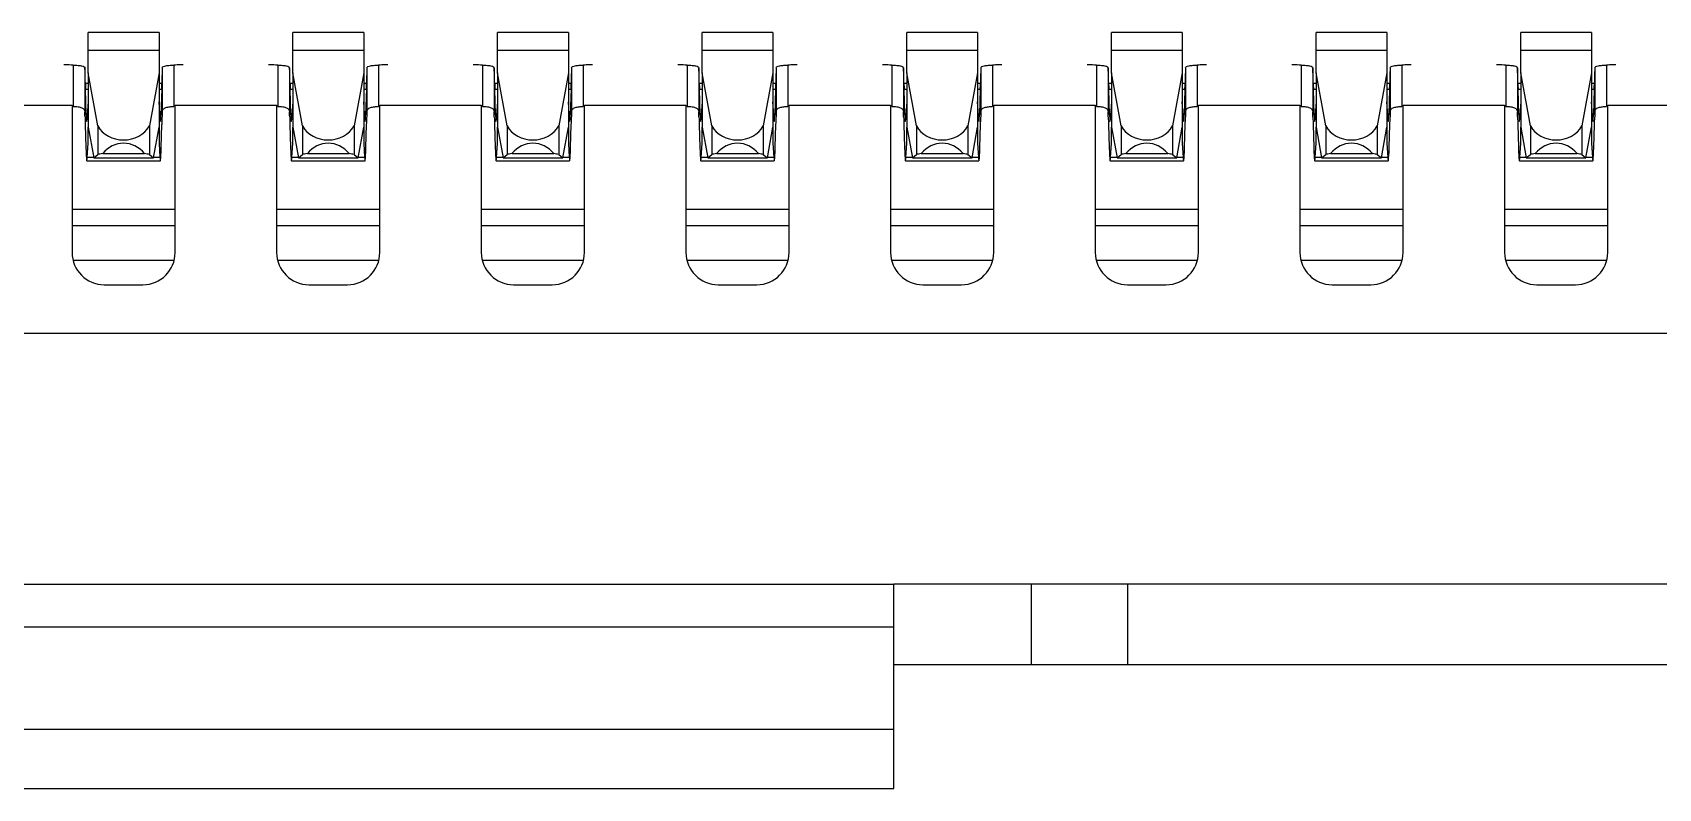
# Model space of a CAD drawing. Header units: millimetres. Extents: x 43 to 185, y 87 to 254.
# Drawn here: x 56.67 to 61.71, y 166 to 168.35 of the extents above; entities that cross this region are included whole.
import ezdxf

# ---------------------------------------------------------------- set-up
doc = ezdxf.new("R2010")
doc.units = ezdxf.units.MM

msp = doc.modelspace()

# ---------------------------------------------------------------- linework, layer by layer
at = {"color": 7, "linetype": 'Continuous', "lineweight": 25}
for p, q in [((57.0619, 168.3509), (56.8419, 168.3509)), ((56.8419, 168.2959), (56.8419, 168.3509)), ((57.0619, 168.3509), (57.0619, 168.2959)), ((57.6969, 168.3509), (57.4769, 168.3509)), ((57.4769, 168.2959), (57.4769, 168.3509)), ((57.6969, 168.3509), (57.6969, 168.2959)), ((58.3319, 168.3509), (58.1119, 168.3509)), ((58.1119, 168.2959), (58.1119, 168.3509)), ((58.3319, 168.3509), (58.3319, 168.2959)), ((58.9669, 168.3509), (58.7469, 168.3509)), ((58.7469, 168.2959), (58.7469, 168.3509)), ((58.9669, 168.3509), (58.9669, 168.2959)), ((59.6019, 168.3509), (59.3819, 168.3509)), ((59.3819, 168.2959), (59.3819, 168.3509)), ((59.6019, 168.3509), (59.6019, 168.2959)), ((60.2369, 168.3509), (60.0169, 168.3509)), ((60.0169, 168.2959), (60.0169, 168.3509)), ((60.2369, 168.3509), (60.2369, 168.2959)), ((60.8719, 168.3509), (60.6519, 168.3509)), ((60.6519, 168.2959), (60.6519, 168.3509)), ((60.8719, 168.3509), (60.8719, 168.2959)), ((61.5069, 168.3509), (61.2869, 168.3509)), ((61.2869, 168.2959), (61.2869, 168.3509)), ((61.5069, 168.3509), (61.5069, 168.2959)), ((56.8419, 168.2256), (56.8419, 168.2959)), ((56.8419, 168.2959), (57.0619, 168.2959)), ((57.0619, 168.2959), (57.0619, 168.2256)), ((57.4769, 168.2256), (57.4769, 168.2959)), ((57.4769, 168.2959), (57.6969, 168.2959)), ((57.6969, 168.2959), (57.6969, 168.2256)), ((58.1119, 168.2256), (58.1119, 168.2959)), ((58.1119, 168.2959), (58.3319, 168.2959)), ((58.3319, 168.2959), (58.3319, 168.2256)), ((58.7469, 168.2256), (58.7469, 168.2959)), ((58.7469, 168.2959), (58.9669, 168.2959)), ((58.9669, 168.2959), (58.9669, 168.2256)), ((59.3819, 168.2256), (59.3819, 168.2959)), ((59.3819, 168.2959), (59.6019, 168.2959)), ((59.6019, 168.2959), (59.6019, 168.2256)), ((60.0169, 168.2256), (60.0169, 168.2959)), ((60.0169, 168.2959), (60.2369, 168.2959)), ((60.2369, 168.2959), (60.2369, 168.2256)), ((60.6519, 168.2256), (60.6519, 168.2959)), ((60.6519, 168.2959), (60.8719, 168.2959)), ((60.8719, 168.2959), (60.8719, 168.2256)), ((61.2869, 168.2256), (61.2869, 168.2959)), ((61.2869, 168.2959), (61.5069, 168.2959)), ((61.5069, 168.2959), (61.5069, 168.2256)), ((56.7959, 168.2497), (56.7959, 168.1216)), ((56.8319, 168.241), (56.8319, 168.1047)), ((56.8719, 168.0606), (56.8419, 168.2256)), ((56.8419, 168.2256), (56.8419, 168.0574)), ((57.0619, 168.2256), (57.0319, 168.0606)), ((57.0619, 168.2256), (57.0619, 168.0574)), ((57.0719, 168.241), (57.0719, 168.1047)), ((57.1079, 168.2497), (57.1079, 168.1216)), ((57.4309, 168.2497), (57.4309, 168.1216)), ((57.4669, 168.241), (57.4669, 168.1047)), ((57.5069, 168.0606), (57.4769, 168.2256)), ((57.4769, 168.2256), (57.4769, 168.0574)), ((57.6969, 168.2256), (57.6669, 168.0606)), ((57.6969, 168.2256), (57.6969, 168.0574)), ((57.7069, 168.241), (57.7069, 168.1047)), ((57.7429, 168.2497), (57.7429, 168.1216)), ((58.0659, 168.2497), (58.0659, 168.1216)), ((58.1019, 168.241), (58.1019, 168.1047)), ((58.1419, 168.0606), (58.1119, 168.2256)), ((58.1119, 168.2256), (58.1119, 168.0574)), ((58.3319, 168.2256), (58.3019, 168.0606)), ((58.3319, 168.2256), (58.3319, 168.0574)), ((58.3419, 168.241), (58.3419, 168.1047)), ((58.3779, 168.2497), (58.3779, 168.1216)), ((58.7009, 168.2497), (58.7009, 168.1216)), ((58.7369, 168.241), (58.7369, 168.1047)), ((58.7769, 168.0606), (58.7469, 168.2256)), ((58.7469, 168.2256), (58.7469, 168.0574)), ((58.9669, 168.2256), (58.9369, 168.0606)), ((58.9669, 168.2256), (58.9669, 168.0574)), ((58.9769, 168.241), (58.9769, 168.1047)), ((59.0129, 168.2497), (59.0129, 168.1216)), ((59.3359, 168.2497), (59.3359, 168.1216)), ((59.3719, 168.241), (59.3719, 168.1047)), ((59.4119, 168.0606), (59.3819, 168.2256)), ((59.3819, 168.2256), (59.3819, 168.0574)), ((59.6019, 168.2256), (59.5719, 168.0606)), ((59.6019, 168.2256), (59.6019, 168.0574)), ((59.6119, 168.241), (59.6119, 168.1047)), ((59.6479, 168.2497), (59.6479, 168.1216)), ((59.9709, 168.2497), (59.9709, 168.1216)), ((60.0069, 168.241), (60.0069, 168.1047)), ((60.0469, 168.0606), (60.0169, 168.2256)), ((60.0169, 168.2256), (60.0169, 168.0574)), ((60.2369, 168.2256), (60.2069, 168.0606)), ((60.2369, 168.2256), (60.2369, 168.0574)), ((60.2469, 168.241), (60.2469, 168.1047)), ((60.2829, 168.2497), (60.2829, 168.1216)), ((60.6059, 168.2497), (60.6059, 168.1216)), ((60.6419, 168.241), (60.6419, 168.1047)), ((60.6819, 168.0606), (60.6519, 168.2256)), ((60.6519, 168.2256), (60.6519, 168.0574)), ((60.8719, 168.2256), (60.8419, 168.0606)), ((60.8719, 168.2256), (60.8719, 168.0574)), ((60.8819, 168.241), (60.8819, 168.1047)), ((60.9179, 168.2497), (60.9179, 168.1216)), ((61.2409, 168.2497), (61.2409, 168.1216)), ((61.2769, 168.241), (61.2769, 168.1047)), ((61.3169, 168.0606), (61.2869, 168.2256)), ((61.2869, 168.2256), (61.2869, 168.0574)), ((61.5069, 168.2256), (61.4769, 168.0606)), ((61.5069, 168.2256), (61.5069, 168.0574)), ((61.5169, 168.241), (61.5169, 168.1047)), ((61.5529, 168.2497), (61.5529, 168.1216)), ((56.8332, 168.1938), (56.8419, 168.1938)), ((56.8362, 168.0948), (56.8337, 168.1754)), ((56.8337, 168.1754), (56.8419, 168.1754)), ((57.0619, 168.1938), (57.0706, 168.1938)), ((57.0619, 168.1754), (57.0702, 168.1754)), ((57.0702, 168.1754), (57.0676, 168.0948)), ((57.4682, 168.1938), (57.4769, 168.1938)), ((57.4712, 168.0948), (57.4687, 168.1754)), ((57.4687, 168.1754), (57.4769, 168.1754)), ((57.6969, 168.1938), (57.7056, 168.1938)), ((57.6969, 168.1754), (57.7052, 168.1754)), ((57.7052, 168.1754), (57.7026, 168.0948)), ((58.1032, 168.1938), (58.1119, 168.1938)), ((58.1062, 168.0948), (58.1037, 168.1754)), ((58.1037, 168.1754), (58.1119, 168.1754)), ((58.3319, 168.1938), (58.3406, 168.1938)), ((58.3319, 168.1754), (58.3402, 168.1754)), ((58.3402, 168.1754), (58.3376, 168.0948)), ((58.7382, 168.1938), (58.7469, 168.1938)), ((58.7412, 168.0948), (58.7387, 168.1754)), ((58.7387, 168.1754), (58.7469, 168.1754)), ((58.9669, 168.1938), (58.9756, 168.1938)), ((58.9669, 168.1754), (58.9752, 168.1754)), ((58.9752, 168.1754), (58.9726, 168.0948)), ((59.3732, 168.1938), (59.3819, 168.1938)), ((59.3762, 168.0948), (59.3737, 168.1754)), ((59.3737, 168.1754), (59.3819, 168.1754)), ((59.6019, 168.1938), (59.6106, 168.1938)), ((59.6019, 168.1754), (59.6102, 168.1754)), ((59.6102, 168.1754), (59.6076, 168.0948)), ((60.0082, 168.1938), (60.0169, 168.1938)), ((60.0112, 168.0948), (60.0087, 168.1754)), ((60.0087, 168.1754), (60.0169, 168.1754)), ((60.2369, 168.1938), (60.2456, 168.1938)), ((60.2369, 168.1754), (60.2452, 168.1754)), ((60.2452, 168.1754), (60.2426, 168.0948)), ((60.6432, 168.1938), (60.6519, 168.1938)), ((60.6462, 168.0948), (60.6437, 168.1754)), ((60.6437, 168.1754), (60.6519, 168.1754)), ((60.8719, 168.1938), (60.8806, 168.1938)), ((60.8719, 168.1754), (60.8802, 168.1754)), ((60.8802, 168.1754), (60.8776, 168.0948)), ((61.2782, 168.1938), (61.2869, 168.1938)), ((61.2812, 168.0948), (61.2787, 168.1754)), ((61.2787, 168.1754), (61.2869, 168.1754)), ((61.5069, 168.1938), (61.5156, 168.1938)), ((61.5069, 168.1754), (61.5152, 168.1754)), ((61.5152, 168.1754), (61.5126, 168.0948)), ((56.4769, 168.1249), (56.7919, 168.1249)), ((56.7919, 168.1249), (56.7919, 167.6679)), ((56.8419, 168.1358), (56.8384, 168.0797)), ((57.0655, 168.0797), (57.0619, 168.1358)), ((57.1119, 167.6679), (57.1119, 168.1249)), ((57.1119, 168.1249), (57.4269, 168.1249)), ((57.4269, 168.1249), (57.4269, 167.6679)), ((57.4769, 168.1358), (57.4734, 168.0797)), ((57.7005, 168.0797), (57.6969, 168.1358)), ((57.7469, 167.6679), (57.7469, 168.1249)), ((57.7469, 168.1249), (58.0619, 168.1249)), ((58.0619, 168.1249), (58.0619, 167.6679)), ((58.1119, 168.1358), (58.1084, 168.0797)), ((58.3355, 168.0797), (58.3319, 168.1358)), ((58.3819, 167.6679), (58.3819, 168.1249)), ((58.3819, 168.1249), (58.6969, 168.1249)), ((58.6969, 168.1249), (58.6969, 167.6679)), ((58.7469, 168.1358), (58.7434, 168.0797)), ((58.9705, 168.0797), (58.9669, 168.1358)), ((59.0169, 167.6679), (59.0169, 168.1249)), ((59.0169, 168.1249), (59.3319, 168.1249)), ((59.3319, 168.1249), (59.3319, 167.6679)), ((59.3819, 168.1358), (59.3784, 168.0797)), ((59.6055, 168.0797), (59.6019, 168.1358)), ((59.6519, 167.6679), (59.6519, 168.1249)), ((59.6519, 168.1249), (59.9669, 168.1249)), ((59.9669, 168.1249), (59.9669, 167.6679)), ((60.0169, 168.1358), (60.0134, 168.0797)), ((60.2405, 168.0797), (60.2369, 168.1358)), ((60.2869, 167.6679), (60.2869, 168.1249)), ((60.2869, 168.1249), (60.6019, 168.1249)), ((60.6019, 168.1249), (60.6019, 167.6679)), ((60.6519, 168.1358), (60.6484, 168.0797)), ((60.8755, 168.0797), (60.8719, 168.1358)), ((60.9219, 167.6679), (60.9219, 168.1249)), ((60.9219, 168.1249), (61.2369, 168.1249)), ((61.2369, 168.1249), (61.2369, 167.6679)), ((61.2869, 168.1358), (61.2834, 168.0797)), ((61.5105, 168.0797), (61.5069, 168.1358)), ((61.5569, 167.6679), (61.5569, 168.1249)), ((61.5569, 168.1249), (61.8719, 168.1249)), ((56.8327, 168.0657), (56.835, 167.9943)), ((56.8362, 168.0948), (56.8393, 168.0948)), ((56.8419, 168.0574), (56.8593, 167.9617)), ((56.8419, 168.0058), (56.8419, 168.0574)), ((56.8719, 168.0606), (56.8719, 167.972)), ((57.0319, 168.0606), (57.0319, 167.972)), ((57.0445, 167.9617), (57.0619, 168.0574)), ((57.0619, 168.0574), (57.0619, 168.0058)), ((57.0645, 168.0948), (57.0676, 168.0948)), ((57.0688, 167.9943), (57.0711, 168.0657)), ((57.4677, 168.0657), (57.47, 167.9943)), ((57.4712, 168.0948), (57.4743, 168.0948)), ((57.4769, 168.0574), (57.4943, 167.9617)), ((57.4769, 168.0058), (57.4769, 168.0574)), ((57.5069, 168.0606), (57.5069, 167.972)), ((57.6669, 168.0606), (57.6669, 167.972)), ((57.6795, 167.9617), (57.6969, 168.0574)), ((57.6969, 168.0574), (57.6969, 168.0058)), ((57.6995, 168.0948), (57.7026, 168.0948)), ((57.7038, 167.9943), (57.7061, 168.0657)), ((58.1027, 168.0657), (58.105, 167.9943)), ((58.1062, 168.0948), (58.1093, 168.0948)), ((58.1119, 168.0574), (58.1293, 167.9617)), ((58.1119, 168.0058), (58.1119, 168.0574)), ((58.1419, 168.0606), (58.1419, 167.972)), ((58.3019, 168.0606), (58.3019, 167.972)), ((58.3145, 167.9617), (58.3319, 168.0574)), ((58.3319, 168.0574), (58.3319, 168.0058)), ((58.3345, 168.0948), (58.3376, 168.0948)), ((58.3388, 167.9943), (58.3411, 168.0657)), ((58.7377, 168.0657), (58.74, 167.9943)), ((58.7412, 168.0948), (58.7443, 168.0948)), ((58.7469, 168.0574), (58.7643, 167.9617)), ((58.7469, 168.0058), (58.7469, 168.0574)), ((58.7769, 168.0606), (58.7769, 167.972)), ((58.9369, 168.0606), (58.9369, 167.972)), ((58.9495, 167.9617), (58.9669, 168.0574)), ((58.9669, 168.0574), (58.9669, 168.0058)), ((58.9695, 168.0948), (58.9726, 168.0948)), ((58.9738, 167.9943), (58.9761, 168.0657)), ((59.3727, 168.0657), (59.375, 167.9943)), ((59.3762, 168.0948), (59.3793, 168.0948)), ((59.3819, 168.0574), (59.3993, 167.9617)), ((59.3819, 168.0058), (59.3819, 168.0574)), ((59.4119, 168.0606), (59.4119, 167.972)), ((59.5719, 168.0606), (59.5719, 167.972)), ((59.5845, 167.9617), (59.6019, 168.0574)), ((59.6019, 168.0574), (59.6019, 168.0058)), ((59.6045, 168.0948), (59.6076, 168.0948)), ((59.6088, 167.9943), (59.6111, 168.0657)), ((60.0077, 168.0657), (60.01, 167.9943)), ((60.0112, 168.0948), (60.0143, 168.0948)), ((60.0169, 168.0574), (60.0343, 167.9617)), ((60.0169, 168.0058), (60.0169, 168.0574)), ((60.0469, 168.0606), (60.0469, 167.972)), ((60.2069, 168.0606), (60.2069, 167.972)), ((60.2195, 167.9617), (60.2369, 168.0574)), ((60.2369, 168.0574), (60.2369, 168.0058)), ((60.2395, 168.0948), (60.2426, 168.0948)), ((60.2438, 167.9943), (60.2461, 168.0657)), ((60.6427, 168.0657), (60.645, 167.9943)), ((60.6462, 168.0948), (60.6493, 168.0948)), ((60.6519, 168.0574), (60.6693, 167.9617)), ((60.6519, 168.0058), (60.6519, 168.0574)), ((60.6819, 168.0606), (60.6819, 167.972)), ((60.8419, 168.0606), (60.8419, 167.972)), ((60.8545, 167.9617), (60.8719, 168.0574)), ((60.8719, 168.0574), (60.8719, 168.0058)), ((60.8745, 168.0948), (60.8776, 168.0948)), ((60.8788, 167.9943), (60.8811, 168.0657)), ((61.2777, 168.0657), (61.28, 167.9943)), ((61.2812, 168.0948), (61.2843, 168.0948)), ((61.2869, 168.0574), (61.3043, 167.9617)), ((61.2869, 168.0058), (61.2869, 168.0574)), ((61.3169, 168.0606), (61.3169, 167.972)), ((61.4769, 168.0606), (61.4769, 167.972)), ((61.4895, 167.9617), (61.5069, 168.0574)), ((61.5069, 168.0574), (61.5069, 168.0058)), ((61.5095, 168.0948), (61.5126, 168.0948)), ((61.5138, 167.9943), (61.5161, 168.0657)), ((56.8393, 167.9642), (56.8419, 168.0058)), ((57.0619, 168.0058), (57.0645, 167.9642)), ((57.4743, 167.9642), (57.4769, 168.0058)), ((57.6969, 168.0058), (57.6995, 167.9642)), ((58.1093, 167.9642), (58.1119, 168.0058)), ((58.3319, 168.0058), (58.3345, 167.9642)), ((58.7443, 167.9642), (58.7469, 168.0058)), ((58.9669, 168.0058), (58.9695, 167.9642)), ((59.3793, 167.9642), (59.3819, 168.0058)), ((59.6019, 168.0058), (59.6045, 167.9642)), ((60.0143, 167.9642), (60.0169, 168.0058)), ((60.2369, 168.0058), (60.2395, 167.9642)), ((60.6493, 167.9642), (60.6519, 168.0058)), ((60.8719, 168.0058), (60.8745, 167.9642)), ((61.2843, 167.9642), (61.2869, 168.0058)), ((61.5069, 168.0058), (61.5095, 167.9642)), ((56.8378, 167.9526), (57.066, 167.9526)), ((56.8393, 167.9642), (56.8589, 167.9642)), ((56.8593, 167.9617), (56.8719, 167.972)), ((56.8593, 167.9617), (57.0445, 167.9617)), ((56.8871, 167.9749), (57.0167, 167.9749)), ((57.0319, 167.972), (57.0445, 167.9617)), ((57.045, 167.9642), (57.0645, 167.9642)), ((57.4728, 167.9526), (57.701, 167.9526)), ((57.4743, 167.9642), (57.4939, 167.9642)), ((57.4943, 167.9617), (57.5069, 167.972)), ((57.4943, 167.9617), (57.6795, 167.9617)), ((57.5221, 167.9749), (57.6517, 167.9749)), ((57.6669, 167.972), (57.6795, 167.9617)), ((57.68, 167.9642), (57.6995, 167.9642)), ((58.1078, 167.9526), (58.336, 167.9526)), ((58.1093, 167.9642), (58.1289, 167.9642)), ((58.1293, 167.9617), (58.1419, 167.972)), ((58.1293, 167.9617), (58.3145, 167.9617)), ((58.1571, 167.9749), (58.2867, 167.9749)), ((58.3019, 167.972), (58.3145, 167.9617)), ((58.315, 167.9642), (58.3345, 167.9642)), ((58.7428, 167.9526), (58.971, 167.9526)), ((58.7443, 167.9642), (58.7639, 167.9642)), ((58.7643, 167.9617), (58.7769, 167.972)), ((58.7643, 167.9617), (58.9495, 167.9617)), ((58.7921, 167.9749), (58.9217, 167.9749)), ((58.9369, 167.972), (58.9495, 167.9617)), ((58.95, 167.9642), (58.9695, 167.9642)), ((59.3778, 167.9526), (59.606, 167.9526)), ((59.3793, 167.9642), (59.3989, 167.9642)), ((59.3993, 167.9617), (59.4119, 167.972)), ((59.3993, 167.9617), (59.5845, 167.9617)), ((59.4271, 167.9749), (59.5567, 167.9749)), ((59.5719, 167.972), (59.5845, 167.9617)), ((59.585, 167.9642), (59.6045, 167.9642)), ((60.0128, 167.9526), (60.241, 167.9526)), ((60.0143, 167.9642), (60.0339, 167.9642)), ((60.0343, 167.9617), (60.0469, 167.972)), ((60.0343, 167.9617), (60.2195, 167.9617)), ((60.0621, 167.9749), (60.1917, 167.9749)), ((60.2069, 167.972), (60.2195, 167.9617)), ((60.22, 167.9642), (60.2395, 167.9642)), ((60.6478, 167.9526), (60.876, 167.9526)), ((60.6493, 167.9642), (60.6689, 167.9642)), ((60.6693, 167.9617), (60.6819, 167.972)), ((60.6693, 167.9617), (60.8545, 167.9617)), ((60.6971, 167.9749), (60.8267, 167.9749)), ((60.8419, 167.972), (60.8545, 167.9617)), ((60.855, 167.9642), (60.8745, 167.9642)), ((61.2828, 167.9526), (61.511, 167.9526)), ((61.2843, 167.9642), (61.3039, 167.9642)), ((61.3043, 167.9617), (61.3169, 167.972)), ((61.3043, 167.9617), (61.4895, 167.9617)), ((61.3321, 167.9749), (61.4617, 167.9749)), ((61.4769, 167.972), (61.4895, 167.9617)), ((61.49, 167.9642), (61.5095, 167.9642)), ((56.7919, 167.8022), (57.1119, 167.8022)), ((57.4269, 167.8022), (57.7469, 167.8022)), ((58.0619, 167.8022), (58.3819, 167.8022)), ((58.6969, 167.8022), (59.0169, 167.8022)), ((59.3319, 167.8022), (59.6519, 167.8022)), ((59.9669, 167.8022), (60.2869, 167.8022)), ((60.6019, 167.8022), (60.9219, 167.8022)), ((61.2369, 167.8022), (61.5569, 167.8022)), ((56.7919, 167.7517), (57.1119, 167.7517)), ((57.4269, 167.7517), (57.7469, 167.7517)), ((58.0619, 167.7517), (58.3819, 167.7517)), ((58.6969, 167.7517), (59.0169, 167.7517)), ((59.3319, 167.7517), (59.6519, 167.7517)), ((59.9669, 167.7517), (60.2869, 167.7517)), ((60.6019, 167.7517), (60.9219, 167.7517)), ((61.2369, 167.7517), (61.5569, 167.7517)), ((56.7948, 167.6442), (57.1091, 167.6442)), ((57.4298, 167.6442), (57.7441, 167.6442)), ((58.0648, 167.6442), (58.3791, 167.6442)), ((58.6998, 167.6442), (59.0141, 167.6442)), ((59.3348, 167.6442), (59.6491, 167.6442)), ((59.9698, 167.6442), (60.2841, 167.6442)), ((60.6048, 167.6442), (60.9191, 167.6442)), ((61.2398, 167.6442), (61.5541, 167.6442)), ((56.8919, 167.5679), (57.0119, 167.5679)), ((57.5269, 167.5679), (57.6469, 167.5679)), ((58.1619, 167.5679), (58.2819, 167.5679)), ((58.7969, 167.5679), (58.9169, 167.5679)), ((59.4319, 167.5679), (59.5519, 167.5679)), ((60.0669, 167.5679), (60.1869, 167.5679)), ((60.7019, 167.5679), (60.8219, 167.5679)), ((61.3369, 167.5679), (61.4569, 167.5679)), ((55.1335, 167.4179), (64.6365, 167.4179)), ((53.0969, 166.6379), (59.3419, 166.6379)), ((59.3419, 166.5061), (59.3419, 166.6379)), ((59.7688, 166.6379), (59.3419, 166.6379)), ((59.7688, 166.3879), (59.7688, 166.6379)), ((60.0678, 166.6379), (59.7688, 166.6379)), ((60.0678, 166.3879), (60.0678, 166.6379)), ((71.616, 166.6379), (60.0678, 166.6379)), ((53.0969, 166.5061), (59.3419, 166.5061)), ((59.3419, 166.1879), (59.3419, 166.5061)), ((59.7688, 166.3879), (59.3419, 166.3879)), ((60.0678, 166.3879), (59.7688, 166.3879)), ((71.616, 166.3879), (60.0678, 166.3879)), ((53.0969, 166.1879), (59.3419, 166.1879)), ((59.3419, 166.0037), (59.3419, 166.1879)), ((53.0969, 166.0037), (59.3419, 166.0037))]:
    msp.add_line(p, q, dxfattribs=at)
for centre, start, end in [((56.8919, 167.6679), 180, 270), ((57.0119, 167.6679), 270, 0), ((57.5269, 167.6679), 180, 270), ((57.6469, 167.6679), 270, 0), ((58.1619, 167.6679), 180, 270), ((58.2819, 167.6679), 270, 0), ((58.7969, 167.6679), 180, 270), ((58.9169, 167.6679), 270, 0), ((59.4319, 167.6679), 180, 270), ((59.5519, 167.6679), 270, 0), ((60.0669, 167.6679), 180, 270), ((60.1869, 167.6679), 270, 0), ((60.7019, 167.6679), 180, 270), ((60.8219, 167.6679), 270, 0), ((61.3369, 167.6679), 180, 270), ((61.4569, 167.6679), 270, 0)]:
    msp.add_arc(centre, 0.1, start, end, dxfattribs=at)
for centre, major_axis, ratio, start_param, end_param in [((56.8309, 167.9739), (0, 0.277), 0.013889, 5.629826, 6.015353), ((57.0729, 167.9739), (0, 0.277), 0.013889, 0.267832, 0.65336), ((57.4659, 167.9739), (0, 0.277), 0.013889, 5.629826, 6.015353), ((57.7079, 167.9739), (0, 0.277), 0.013889, 0.267832, 0.65336), ((58.1009, 167.9739), (0, 0.277), 0.013889, 5.629826, 6.015353), ((58.3429, 167.9739), (0, 0.277), 0.013889, 0.267832, 0.65336), ((58.7359, 167.9739), (0, 0.277), 0.013889, 5.629826, 6.015353), ((58.9779, 167.9739), (0, 0.277), 0.013889, 0.267832, 0.65336), ((59.3709, 167.9739), (0, 0.277), 0.013889, 5.629826, 6.015353), ((59.6129, 167.9739), (0, 0.277), 0.013889, 0.267832, 0.65336), ((60.0059, 167.9739), (0, 0.277), 0.013889, 5.629826, 6.015353), ((60.2479, 167.9739), (0, 0.277), 0.013889, 0.267832, 0.65336), ((60.6409, 167.9739), (0, 0.277), 0.013889, 5.629826, 6.015353), ((60.8829, 167.9739), (0, 0.277), 0.013889, 0.267832, 0.65336), ((61.2759, 167.9739), (0, 0.277), 0.013889, 5.629826, 6.015353), ((61.5179, 167.9739), (0, 0.277), 0.013889, 0.267832, 0.65336), ((56.8345, 168.3129), (0, 0.15), 0.013889, 2.488233, 2.730669), ((57.0693, 168.3129), (0, 0.15), 0.013889, 3.552516, 3.794952), ((57.4695, 168.3129), (0, 0.15), 0.013889, 2.488233, 2.730669), ((57.7043, 168.3129), (0, 0.15), 0.013889, 3.552516, 3.794952), ((58.1045, 168.3129), (0, 0.15), 0.013889, 2.488233, 2.730669), ((58.3393, 168.3129), (0, 0.15), 0.013889, 3.552516, 3.794952), ((58.7395, 168.3129), (0, 0.15), 0.013889, 2.488233, 2.730669), ((58.9743, 168.3129), (0, 0.15), 0.013889, 3.552516, 3.794952), ((59.3745, 168.3129), (0, 0.15), 0.013889, 2.488233, 2.730669), ((59.6093, 168.3129), (0, 0.15), 0.013889, 3.552516, 3.794952), ((60.0095, 168.3129), (0, 0.15), 0.013889, 2.488233, 2.730669), ((60.2443, 168.3129), (0, 0.15), 0.013889, 3.552516, 3.794952), ((60.6445, 168.3129), (0, 0.15), 0.013889, 2.488233, 2.730669), ((60.8793, 168.3129), (0, 0.15), 0.013889, 3.552516, 3.794952), ((61.2795, 168.3129), (0, 0.15), 0.013889, 2.488233, 2.730669), ((61.5143, 168.3129), (0, 0.15), 0.013889, 3.552516, 3.794952), ((56.8309, 167.9739), (0, 0.15), 0.013889, 5.582724, 5.772581), ((57.0729, 167.9739), (0, 0.15), 0.013889, 0.510604, 0.700461), ((57.4659, 167.9739), (0, 0.15), 0.013889, 5.582724, 5.772581), ((57.7079, 167.9739), (0, 0.15), 0.013889, 0.510604, 0.700461), ((58.1009, 167.9739), (0, 0.15), 0.013889, 5.582724, 5.772581), ((58.3429, 167.9739), (0, 0.15), 0.013889, 0.510604, 0.700461), ((58.7359, 167.9739), (0, 0.15), 0.013889, 5.582724, 5.772581), ((58.9779, 167.9739), (0, 0.15), 0.013889, 0.510604, 0.700461), ((59.3709, 167.9739), (0, 0.15), 0.013889, 5.582724, 5.772581), ((59.6129, 167.9739), (0, 0.15), 0.013889, 0.510604, 0.700461), ((60.0059, 167.9739), (0, 0.15), 0.013889, 5.582724, 5.772581), ((60.2479, 167.9739), (0, 0.15), 0.013889, 0.510604, 0.700461), ((60.6409, 167.9739), (0, 0.15), 0.013889, 5.582724, 5.772581), ((60.8829, 167.9739), (0, 0.15), 0.013889, 0.510604, 0.700461), ((61.2759, 167.9739), (0, 0.15), 0.013889, 5.582724, 5.772581), ((61.5179, 167.9739), (0, 0.15), 0.013889, 0.510604, 0.700461), ((56.8336, 168.2032), (0, 0.15), 0.013889, 2.441132, 2.730669), ((56.8376, 168.324), (0, 0.25), 0.013889, 2.730669, 3.357279), ((56.9519, 168.0945), (0.089, 0), 0.868421, 3.59519, 5.829588), ((57.0662, 168.324), (0, 0.25), 0.013889, 2.925906, 3.552516), ((57.0703, 168.2032), (0, 0.15), 0.013889, 3.552516, 3.842054), ((57.4686, 168.2032), (0, 0.15), 0.013889, 2.441132, 2.730669), ((57.4726, 168.324), (0, 0.25), 0.013889, 2.730669, 3.357279), ((57.5869, 168.0945), (0.089, 0), 0.868421, 3.59519, 5.829588), ((57.7012, 168.324), (0, 0.25), 0.013889, 2.925906, 3.552516), ((57.7053, 168.2032), (0, 0.15), 0.013889, 3.552516, 3.842054), ((58.1036, 168.2032), (0, 0.15), 0.013889, 2.441132, 2.730669), ((58.1076, 168.324), (0, 0.25), 0.013889, 2.730669, 3.357279), ((58.2219, 168.0945), (0.089, 0), 0.868421, 3.59519, 5.829588), ((58.3362, 168.324), (0, 0.25), 0.013889, 2.925906, 3.552516), ((58.3403, 168.2032), (0, 0.15), 0.013889, 3.552516, 3.842054), ((58.7386, 168.2032), (0, 0.15), 0.013889, 2.441132, 2.730669), ((58.7426, 168.324), (0, 0.25), 0.013889, 2.730669, 3.357279), ((58.8569, 168.0945), (0.089, 0), 0.868421, 3.59519, 5.829588), ((58.9712, 168.324), (0, 0.25), 0.013889, 2.925906, 3.552516), ((58.9753, 168.2032), (0, 0.15), 0.013889, 3.552516, 3.842054), ((59.3736, 168.2032), (0, 0.15), 0.013889, 2.441132, 2.730669), ((59.3776, 168.324), (0, 0.25), 0.013889, 2.730669, 3.357279), ((59.4919, 168.0945), (0.089, 0), 0.868421, 3.59519, 5.829588), ((59.6062, 168.324), (0, 0.25), 0.013889, 2.925906, 3.552516), ((59.6103, 168.2032), (0, 0.15), 0.013889, 3.552516, 3.842054), ((60.0086, 168.2032), (0, 0.15), 0.013889, 2.441132, 2.730669), ((60.0126, 168.324), (0, 0.25), 0.013889, 2.730669, 3.357279), ((60.1269, 168.0945), (0.089, 0), 0.868421, 3.59519, 5.829588), ((60.2412, 168.324), (0, 0.25), 0.013889, 2.925906, 3.552516), ((60.2453, 168.2032), (0, 0.15), 0.013889, 3.552516, 3.842054), ((60.6436, 168.2032), (0, 0.15), 0.013889, 2.441132, 2.730669), ((60.6476, 168.324), (0, 0.25), 0.013889, 2.730669, 3.357279), ((60.7619, 168.0945), (0.089, 0), 0.868421, 3.59519, 5.829588), ((60.8762, 168.324), (0, 0.25), 0.013889, 2.925906, 3.552516), ((60.8803, 168.2032), (0, 0.15), 0.013889, 3.552516, 3.842054), ((61.2786, 168.2032), (0, 0.15), 0.013889, 2.441132, 2.730669), ((61.2826, 168.324), (0, 0.25), 0.013889, 2.730669, 3.357279), ((61.3969, 168.0945), (0.089, 0), 0.868421, 3.59519, 5.829588), ((61.5112, 168.324), (0, 0.25), 0.013889, 2.925906, 3.552516), ((61.5153, 168.2032), (0, 0.15), 0.013889, 3.552516, 3.842054), ((56.9519, 167.9046), (0, 0.1025), 0.868421, 5.467533, 7.098838), ((57.5869, 167.9046), (0, 0.1025), 0.868421, 5.467533, 7.098838), ((58.2219, 167.9046), (0, 0.1025), 0.868421, 5.467533, 7.098838), ((58.8569, 167.9046), (0, 0.1025), 0.868421, 5.467533, 7.098838), ((59.4919, 167.9046), (0, 0.1025), 0.868421, 5.467533, 7.098838), ((60.1269, 167.9046), (0, 0.1025), 0.868421, 5.467533, 7.098838), ((60.7619, 167.9046), (0, 0.1025), 0.868421, 5.467533, 7.098838), ((61.3969, 167.9046), (0, 0.1025), 0.868421, 5.467533, 7.098838), ((56.8378, 168.4526), (0, 0.5), 0.013889, 2.730669, 3.357279), ((56.9519, 167.967), (0.089, 0), 0.12963, 2.386449, 2.687995), ((56.9519, 167.967), (0.089, 0), 0.12963, 0.453598, 0.755144), ((57.066, 168.4526), (0, 0.5), 0.013889, 2.925906, 3.552516), ((57.4728, 168.4526), (0, 0.5), 0.013889, 2.730669, 3.357279), ((57.5869, 167.967), (0.089, 0), 0.12963, 2.386449, 2.687995), ((57.5869, 167.967), (0.089, 0), 0.12963, 0.453598, 0.755144), ((57.701, 168.4526), (0, 0.5), 0.013889, 2.925906, 3.552516), ((58.1078, 168.4526), (0, 0.5), 0.013889, 2.730669, 3.357279), ((58.2219, 167.967), (0.089, 0), 0.12963, 2.386449, 2.687995), ((58.2219, 167.967), (0.089, 0), 0.12963, 0.453598, 0.755144), ((58.336, 168.4526), (0, 0.5), 0.013889, 2.925906, 3.552516), ((58.7428, 168.4526), (0, 0.5), 0.013889, 2.730669, 3.357279), ((58.8569, 167.967), (0.089, 0), 0.12963, 2.386449, 2.687995), ((58.8569, 167.967), (0.089, 0), 0.12963, 0.453598, 0.755144), ((58.971, 168.4526), (0, 0.5), 0.013889, 2.925906, 3.552516), ((59.3778, 168.4526), (0, 0.5), 0.013889, 2.730669, 3.357279), ((59.4919, 167.967), (0.089, 0), 0.12963, 2.386449, 2.687995), ((59.4919, 167.967), (0.089, 0), 0.12963, 0.453598, 0.755144), ((59.606, 168.4526), (0, 0.5), 0.013889, 2.925906, 3.552516), ((60.0128, 168.4526), (0, 0.5), 0.013889, 2.730669, 3.357279), ((60.1269, 167.967), (0.089, 0), 0.12963, 2.386449, 2.687995), ((60.1269, 167.967), (0.089, 0), 0.12963, 0.453598, 0.755144), ((60.241, 168.4526), (0, 0.5), 0.013889, 2.925906, 3.552516), ((60.6478, 168.4526), (0, 0.5), 0.013889, 2.730669, 3.357279), ((60.7619, 167.967), (0.089, 0), 0.12963, 2.386449, 2.687995), ((60.7619, 167.967), (0.089, 0), 0.12963, 0.453598, 0.755144), ((60.876, 168.4526), (0, 0.5), 0.013889, 2.925906, 3.552516), ((61.2828, 168.4526), (0, 0.5), 0.013889, 2.730669, 3.357279), ((61.3969, 167.967), (0.089, 0), 0.12963, 2.386449, 2.687995), ((61.3969, 167.967), (0.089, 0), 0.12963, 0.453598, 0.755144), ((61.511, 168.4526), (0, 0.5), 0.013889, 2.925906, 3.552516)]:
    msp.add_ellipse(centre, major_axis=major_axis, ratio=ratio, start_param=start_param, end_param=end_param, dxfattribs=at)
for points, knots in [([(56.7959, 168.2497), (56.7875, 168.25), (56.7764, 168.2504), (56.7685, 168.2506), (56.7666, 168.2507)], [0, 0, 0, 0, 0.761822, 1, 1, 1, 1]), ([(56.7959, 168.2497), (56.8011, 168.2495), (56.8115, 168.2491), (56.8233, 168.2474), (56.8305, 168.2448), (56.8315, 168.2422), (56.8319, 168.241)], [0, 0, 0, 0, 0.260098, 0.520214, 0.780009, 1, 1, 1, 1]), ([(57.0719, 168.241), (57.0725, 168.2424), (57.0738, 168.2453), (57.0826, 168.2478), (57.0945, 168.2492), (57.1038, 168.2495), (57.1079, 168.2497)], [0, 0, 0, 0, 0.26754, 0.535361, 0.797206, 1, 1, 1, 1]), ([(57.1369, 168.2506), (57.1337, 168.2505), (57.1256, 168.2503), (57.1145, 168.2499), (57.1079, 168.2497)], [0, 0, 0, 0, 0.400295, 1, 1, 1, 1]), ([(57.4309, 168.2497), (57.4225, 168.25), (57.4114, 168.2504), (57.4035, 168.2506), (57.4016, 168.2507)], [0, 0, 0, 0, 0.761822, 1, 1, 1, 1]), ([(57.4309, 168.2497), (57.4361, 168.2495), (57.4465, 168.2491), (57.4583, 168.2474), (57.4655, 168.2448), (57.4665, 168.2422), (57.4669, 168.241)], [0, 0, 0, 0, 0.260098, 0.520214, 0.780009, 1, 1, 1, 1]), ([(57.7069, 168.241), (57.7075, 168.2424), (57.7088, 168.2453), (57.7176, 168.2478), (57.7295, 168.2492), (57.7388, 168.2495), (57.7429, 168.2497)], [0, 0, 0, 0, 0.26754, 0.535361, 0.797206, 1, 1, 1, 1]), ([(57.7719, 168.2506), (57.7687, 168.2505), (57.7606, 168.2503), (57.7495, 168.2499), (57.7429, 168.2497)], [0, 0, 0, 0, 0.400295, 1, 1, 1, 1]), ([(58.0659, 168.2497), (58.0575, 168.25), (58.0464, 168.2504), (58.0385, 168.2506), (58.0366, 168.2507)], [0, 0, 0, 0, 0.761822, 1, 1, 1, 1]), ([(58.0659, 168.2497), (58.0711, 168.2495), (58.0815, 168.2491), (58.0933, 168.2474), (58.1005, 168.2448), (58.1015, 168.2422), (58.1019, 168.241)], [0, 0, 0, 0, 0.260098, 0.520214, 0.780009, 1, 1, 1, 1]), ([(58.3419, 168.241), (58.3425, 168.2424), (58.3438, 168.2453), (58.3526, 168.2478), (58.3645, 168.2492), (58.3738, 168.2495), (58.3779, 168.2497)], [0, 0, 0, 0, 0.26754, 0.535361, 0.797206, 1, 1, 1, 1]), ([(58.4069, 168.2506), (58.4037, 168.2505), (58.3956, 168.2503), (58.3845, 168.2499), (58.3779, 168.2497)], [0, 0, 0, 0, 0.400295, 1, 1, 1, 1]), ([(58.7009, 168.2497), (58.6925, 168.25), (58.6814, 168.2504), (58.6735, 168.2506), (58.6716, 168.2507)], [0, 0, 0, 0, 0.761822, 1, 1, 1, 1]), ([(58.7009, 168.2497), (58.7061, 168.2495), (58.7165, 168.2491), (58.7283, 168.2474), (58.7355, 168.2448), (58.7365, 168.2422), (58.7369, 168.241)], [0, 0, 0, 0, 0.260098, 0.520214, 0.780009, 1, 1, 1, 1]), ([(58.9769, 168.241), (58.9775, 168.2424), (58.9788, 168.2453), (58.9876, 168.2478), (58.9995, 168.2492), (59.0088, 168.2495), (59.0129, 168.2497)], [0, 0, 0, 0, 0.26754, 0.535361, 0.797206, 1, 1, 1, 1]), ([(59.0419, 168.2506), (59.0387, 168.2505), (59.0306, 168.2503), (59.0195, 168.2499), (59.0129, 168.2497)], [0, 0, 0, 0, 0.400295, 1, 1, 1, 1]), ([(59.3359, 168.2497), (59.3275, 168.25), (59.3164, 168.2504), (59.3085, 168.2506), (59.3066, 168.2507)], [0, 0, 0, 0, 0.761822, 1, 1, 1, 1]), ([(59.3359, 168.2497), (59.3411, 168.2495), (59.3515, 168.2491), (59.3633, 168.2474), (59.3705, 168.2448), (59.3715, 168.2422), (59.3719, 168.241)], [0, 0, 0, 0, 0.260098, 0.520214, 0.780009, 1, 1, 1, 1]), ([(59.6119, 168.241), (59.6125, 168.2424), (59.6138, 168.2453), (59.6226, 168.2478), (59.6345, 168.2492), (59.6438, 168.2495), (59.6479, 168.2497)], [0, 0, 0, 0, 0.26754, 0.535361, 0.797206, 1, 1, 1, 1]), ([(59.6769, 168.2506), (59.6737, 168.2505), (59.6656, 168.2503), (59.6545, 168.2499), (59.6479, 168.2497)], [0, 0, 0, 0, 0.400295, 1, 1, 1, 1]), ([(59.9709, 168.2497), (59.9625, 168.25), (59.9514, 168.2504), (59.9435, 168.2506), (59.9416, 168.2507)], [0, 0, 0, 0, 0.761822, 1, 1, 1, 1]), ([(59.9709, 168.2497), (59.9761, 168.2495), (59.9865, 168.2491), (59.9983, 168.2474), (60.0055, 168.2448), (60.0065, 168.2422), (60.0069, 168.241)], [0, 0, 0, 0, 0.260098, 0.520214, 0.780009, 1, 1, 1, 1]), ([(60.2469, 168.241), (60.2475, 168.2424), (60.2488, 168.2453), (60.2576, 168.2478), (60.2695, 168.2492), (60.2788, 168.2495), (60.2829, 168.2497)], [0, 0, 0, 0, 0.26754, 0.535361, 0.797206, 1, 1, 1, 1]), ([(60.3119, 168.2506), (60.3087, 168.2505), (60.3006, 168.2503), (60.2895, 168.2499), (60.2829, 168.2497)], [0, 0, 0, 0, 0.400295, 1, 1, 1, 1]), ([(60.6059, 168.2497), (60.5975, 168.25), (60.5864, 168.2504), (60.5785, 168.2506), (60.5766, 168.2507)], [0, 0, 0, 0, 0.761822, 1, 1, 1, 1]), ([(60.6059, 168.2497), (60.6111, 168.2495), (60.6215, 168.2491), (60.6333, 168.2474), (60.6405, 168.2448), (60.6415, 168.2422), (60.6419, 168.241)], [0, 0, 0, 0, 0.260098, 0.520214, 0.780009, 1, 1, 1, 1]), ([(60.8819, 168.241), (60.8825, 168.2424), (60.8838, 168.2453), (60.8926, 168.2478), (60.9045, 168.2492), (60.9138, 168.2495), (60.9179, 168.2497)], [0, 0, 0, 0, 0.26754, 0.535361, 0.797206, 1, 1, 1, 1]), ([(60.9469, 168.2506), (60.9437, 168.2505), (60.9356, 168.2503), (60.9245, 168.2499), (60.9179, 168.2497)], [0, 0, 0, 0, 0.400295, 1, 1, 1, 1]), ([(61.2409, 168.2497), (61.2325, 168.25), (61.2214, 168.2504), (61.2135, 168.2506), (61.2116, 168.2507)], [0, 0, 0, 0, 0.761822, 1, 1, 1, 1]), ([(61.2409, 168.2497), (61.2461, 168.2495), (61.2565, 168.2491), (61.2683, 168.2474), (61.2755, 168.2448), (61.2765, 168.2422), (61.2769, 168.241)], [0, 0, 0, 0, 0.260098, 0.520214, 0.780009, 1, 1, 1, 1]), ([(61.5169, 168.241), (61.5175, 168.2424), (61.5188, 168.2453), (61.5276, 168.2478), (61.5395, 168.2492), (61.5488, 168.2495), (61.5529, 168.2497)], [0, 0, 0, 0, 0.26754, 0.535361, 0.797206, 1, 1, 1, 1]), ([(61.5819, 168.2506), (61.5787, 168.2505), (61.5706, 168.2503), (61.5595, 168.2499), (61.5529, 168.2497)], [0, 0, 0, 0, 0.400295, 1, 1, 1, 1]), ([(56.7959, 168.1216), (56.801, 168.1212), (56.8113, 168.1205), (56.8229, 168.1175), (56.8304, 168.1125), (56.8314, 168.1074), (56.8319, 168.1047)], [0, 0, 0, 0, 0.247969, 0.495995, 0.742908, 1, 1, 1, 1]), ([(57.0719, 168.1047), (57.0725, 168.1075), (57.0736, 168.1131), (57.0824, 168.1181), (57.0945, 168.1207), (57.1038, 168.1213), (57.1079, 168.1216)], [0, 0, 0, 0, 0.274366, 0.549734, 0.803522, 1, 1, 1, 1]), ([(57.4309, 168.1216), (57.436, 168.1212), (57.4463, 168.1205), (57.4579, 168.1175), (57.4654, 168.1125), (57.4664, 168.1074), (57.4669, 168.1047)], [0, 0, 0, 0, 0.247969, 0.495995, 0.742908, 1, 1, 1, 1]), ([(57.7069, 168.1047), (57.7075, 168.1075), (57.7086, 168.1131), (57.7174, 168.1181), (57.7295, 168.1207), (57.7388, 168.1213), (57.7429, 168.1216)], [0, 0, 0, 0, 0.274366, 0.549734, 0.803522, 1, 1, 1, 1]), ([(58.0659, 168.1216), (58.071, 168.1212), (58.0813, 168.1205), (58.0929, 168.1175), (58.1004, 168.1125), (58.1014, 168.1074), (58.1019, 168.1047)], [0, 0, 0, 0, 0.247969, 0.495995, 0.742908, 1, 1, 1, 1]), ([(58.3419, 168.1047), (58.3425, 168.1075), (58.3436, 168.1131), (58.3524, 168.1181), (58.3645, 168.1207), (58.3738, 168.1213), (58.3779, 168.1216)], [0, 0, 0, 0, 0.274366, 0.549734, 0.803522, 1, 1, 1, 1]), ([(58.7009, 168.1216), (58.706, 168.1212), (58.7163, 168.1205), (58.7279, 168.1175), (58.7354, 168.1125), (58.7364, 168.1074), (58.7369, 168.1047)], [0, 0, 0, 0, 0.247969, 0.495995, 0.742908, 1, 1, 1, 1]), ([(58.9769, 168.1047), (58.9775, 168.1075), (58.9786, 168.1131), (58.9874, 168.1181), (58.9995, 168.1207), (59.0088, 168.1213), (59.0129, 168.1216)], [0, 0, 0, 0, 0.274366, 0.549734, 0.803522, 1, 1, 1, 1]), ([(59.3359, 168.1216), (59.341, 168.1212), (59.3513, 168.1205), (59.3629, 168.1175), (59.3704, 168.1125), (59.3714, 168.1074), (59.3719, 168.1047)], [0, 0, 0, 0, 0.247969, 0.495995, 0.742908, 1, 1, 1, 1]), ([(59.6119, 168.1047), (59.6125, 168.1075), (59.6136, 168.1131), (59.6224, 168.1181), (59.6345, 168.1207), (59.6438, 168.1213), (59.6479, 168.1216)], [0, 0, 0, 0, 0.274366, 0.549734, 0.803522, 1, 1, 1, 1]), ([(59.9709, 168.1216), (59.976, 168.1212), (59.9863, 168.1205), (59.9979, 168.1175), (60.0054, 168.1125), (60.0064, 168.1074), (60.0069, 168.1047)], [0, 0, 0, 0, 0.247969, 0.495995, 0.742908, 1, 1, 1, 1]), ([(60.2469, 168.1047), (60.2475, 168.1075), (60.2486, 168.1131), (60.2574, 168.1181), (60.2695, 168.1207), (60.2788, 168.1213), (60.2829, 168.1216)], [0, 0, 0, 0, 0.274366, 0.549734, 0.803522, 1, 1, 1, 1]), ([(60.6059, 168.1216), (60.611, 168.1212), (60.6213, 168.1205), (60.6329, 168.1175), (60.6404, 168.1125), (60.6414, 168.1074), (60.6419, 168.1047)], [0, 0, 0, 0, 0.247969, 0.495995, 0.742908, 1, 1, 1, 1]), ([(60.8819, 168.1047), (60.8825, 168.1075), (60.8836, 168.1131), (60.8924, 168.1181), (60.9045, 168.1207), (60.9138, 168.1213), (60.9179, 168.1216)], [0, 0, 0, 0, 0.274366, 0.549734, 0.803522, 1, 1, 1, 1]), ([(61.2409, 168.1216), (61.246, 168.1212), (61.2563, 168.1205), (61.2679, 168.1175), (61.2754, 168.1125), (61.2764, 168.1074), (61.2769, 168.1047)], [0, 0, 0, 0, 0.247969, 0.495995, 0.742908, 1, 1, 1, 1]), ([(61.5169, 168.1047), (61.5175, 168.1075), (61.5186, 168.1131), (61.5274, 168.1181), (61.5395, 168.1207), (61.5488, 168.1213), (61.5529, 168.1216)], [0, 0, 0, 0, 0.274366, 0.549734, 0.803522, 1, 1, 1, 1])]:
    msp.add_open_spline(points, degree=3, knots=knots, dxfattribs=at)

doc.saveas('drawing.dxf')
